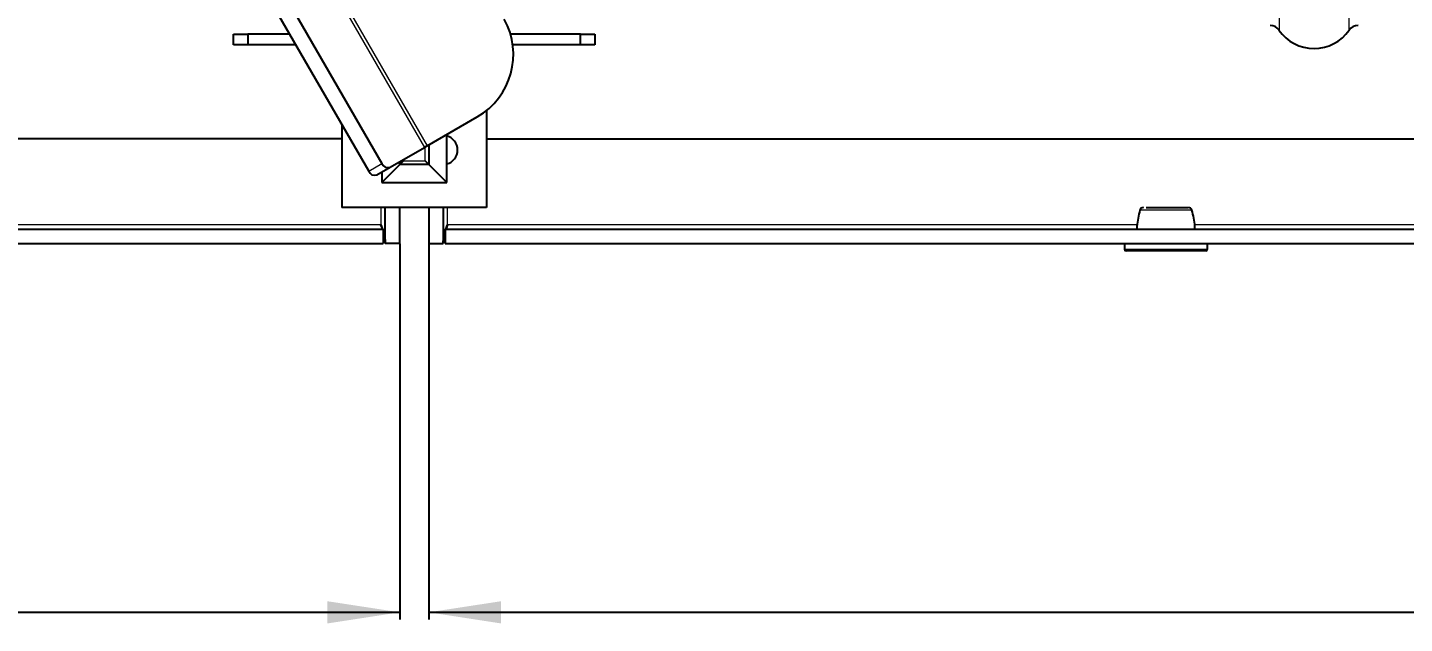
# Model space of a CAD drawing. Header units: millimetres. Extents: x -1161 to 1836, y -465 to 1013.
# Drawn here: x -510.1 to -319.6, y -284.8 to -202.3 of the extents above; entities that cross this region are included whole.
import ezdxf

# ---------------------------------------------------------------- set-up
doc = ezdxf.new("R2010")
doc.units = ezdxf.units.MM
doc.linetypes.add('SLD-Сплошная', pattern=[0])
doc.layers.add('FORMAT', color=7, linetype='SLD-Сплошная')
doc.styles.add('SLDTEXTSTYLE0', font='GOTHICI.TTF', dxfattribs={"width": 0.913})
doc.styles.add('SLDTEXTSTYLE1', font='GOTHIC.TTF', dxfattribs={"width": 0.913})
doc.dimstyles.new('SLDDIMSTYLE0', dxfattribs={"dimtxt": 20, "dimasz": 10, "dimexe": 0, "dimexo": 0.0625, "dimgap": 5, "dimtad": 2, "dimdec": 1, "dimrnd": 1e-09, "dimzin": 12, "dimdsep": 46, "dimtxsty": 'SLDTEXTSTYLE0', "dimsah": 1, "dimcen": 0.09, "dimadec": 0, "dimazin": 3, "dimtfac": 1, "dimtofl": 0, "dimtmove": 0, "dimatfit": 3, "dimfxl": 0, "dimfrac": 2, "dimtolj": 1, "dimtzin": 12, "dimarcsym": 0})

# ---------------------------------------------------------------- blocks, each defined once
blk = doc.blocks.new('_D_7')
at = {"layer": 'FORMAT'}
for p, q in [((-1053.6, -232.23), (-1053.6, -284.22)), ((-458.6, -232.23), (-458.6, -284.22)), ((-1053.6, -283.22), (-458.6, -283.22))]:
    blk.add_line(p, q, dxfattribs=at)
for points in [[(-1053.6, -283.22), (-1043.6, -284.76), (-1043.6, -281.69)], [(-458.6, -283.22), (-468.6, -281.69), (-468.6, -284.76)]]:
    blk.add_solid(points, dxfattribs=at)
at = {"layer": 'FORMAT', "insert": (-778.26, -257.68), "char_height": 20, "attachment_point": 1, "style": 'SLDTEXTSTYLE1'}
blk.add_mtext('595', dxfattribs=at)
blk = doc.blocks.new('_D_8')
at = {"layer": 'FORMAT'}
for p, q in [((-454.6, -232.23), (-454.6, -284.22)), ((140.4, -232.23), (140.4, -284.22)), ((-454.6, -283.22), (140.4, -283.22))]:
    blk.add_line(p, q, dxfattribs=at)
for points in [[(-454.6, -283.22), (-444.6, -284.76), (-444.6, -281.69)], [(140.4, -283.22), (130.4, -281.69), (130.4, -284.76)]]:
    blk.add_solid(points, dxfattribs=at)
at = {"layer": 'FORMAT', "insert": (-179.26, -257.68), "char_height": 20, "attachment_point": 1, "style": 'SLDTEXTSTYLE1'}
blk.add_mtext('595', dxfattribs=at)

msp = doc.modelspace()

# ---------------------------------------------------------------- linework, layer by layer
at = {"color": 7, "linetype": 'SLD-Сплошная', "lineweight": 18}
for p, q in [((-471.66, -190.38), (-455.19, -218.91)), ((-471.34, -190.07), (-454.82, -218.69)), ((-336.95, -197.71), (-336.95, -202.67)), ((-327.24, -202.67), (-327.24, -197.71)), ((-455.09, -220.77), (-455.09, -218.85)), ((-458.1, -220.59), (-458.1, -220.77)), ((-458.1, -220.77), (-455.09, -220.77)), ((-462.9, -222.2), (-461.06, -221.14)), ((-461.2, -227.22), (-461.2, -229.62)), ((-452, -229.62), (-452, -227.22)), ((-461.2, -229.62), (-556.63, -229.62)), ((-356.57, -229.62), (-452, -229.62)), ((34.43, -229.62), (-348.63, -229.62)), ((-358.35, -232.97), (-346.85, -232.97))]:
    msp.add_line(p, q, dxfattribs=at)
at = {"color": 7, "linetype": 'SLD-Сплошная', "lineweight": 25}
for p, q in [((-477.04, -197.72), (-462.9, -222.2)), ((-475.2, -196.66), (-461.06, -221.14)), ((-481.6, -204.72), (-481.6, -203.22)), ((-481.6, -203.22), (-479.6, -203.22)), ((-479.6, -203.22), (-479.6, -204.72)), ((-473.86, -203.22), (-479.6, -203.22)), ((-433.6, -203.22), (-443.28, -203.22)), ((-433.6, -204.72), (-433.6, -203.22)), ((-433.6, -203.22), (-431.6, -203.22)), ((-431.6, -203.22), (-431.6, -204.72)), ((-479.6, -204.72), (-481.6, -204.72)), ((-472.99, -204.72), (-479.6, -204.72)), ((-433.6, -204.72), (-442.96, -204.72)), ((-431.6, -204.72), (-433.6, -204.72)), ((-454.82, -218.69), (-447.88, -214.69)), ((-446.6, -213.81), (-446.6, -227.22)), ((-466.6, -215.8), (-466.6, -227.22)), ((-452.1, -217.33), (-452.1, -217.12)), ((-466.6, -217.72), (-999.6, -217.72)), ((-459.95, -221.66), (-455.19, -218.91)), ((-454.82, -218.69), (-455.19, -218.91)), ((-454.59, -218.56), (-454.59, -221.27)), ((-452.1, -221.2), (-452.1, -217.33)), ((-446.6, -217.72), (86.4, -217.72)), ((-458.6, -221.27), (-458.1, -220.77)), ((-458.6, -221.27), (-458.6, -220.88)), ((-454.59, -221.27), (-455.09, -220.77)), ((-461.79, -222.72), (-459.95, -221.66)), ((-458.6, -221.27), (-461.1, -223.76)), ((-461.1, -222.32), (-461.1, -223.76)), ((-454.59, -221.27), (-458.6, -221.27)), ((-454.59, -221.27), (-452.1, -223.76)), ((-452.1, -223.76), (-452.1, -221.2)), ((-461.1, -223.76), (-452.1, -223.76)), ((-446.6, -227.22), (-466.6, -227.22)), ((-460.6, -232.22), (-460.6, -227.22)), ((-458.6, -232.22), (-458.6, -227.22)), ((-454.6, -227.22), (-454.6, -232.22)), ((-452.6, -227.22), (-452.6, -232.22)), ((-1051.3, -230.22), (-460.9, -230.22)), ((-461.2, -229.62), (-461, -230.22)), ((-460.9, -230.22), (-460.9, -232.22)), ((-452.3, -230.22), (138.1, -230.22)), ((-452.3, -230.22), (-452.3, -232.22)), ((-452.21, -230.22), (-452, -229.62)), ((-1051.3, -232.22), (-460.9, -232.22)), ((-458.6, -232.22), (-460.6, -232.22)), ((-454.6, -232.22), (-452.6, -232.22)), ((-452.3, -232.22), (138.1, -232.22)), ((-358.35, -232.22), (-358.35, -232.97)), ((-346.85, -232.97), (-346.85, -232.22)), ((-347.1, -233.22), (-358.1, -233.22))]:
    msp.add_line(p, q, dxfattribs=at)
for centre, radius, start, end in [((-452.88, -206.03), 10, 300, 29.0469), ((-338.19, -203.52), 1.5, 34.5604, 90), ((-332.1, -199.33), 5.9, 214.5604, 325.4396), ((-326.01, -203.52), 1.5, 90, 145.4396), ((-452.6, -219.26), 2, 284.4775, 75.5225), ((-462.07, -221.87), 0.893, 201.9505, 288.5782), ((-460.23, -220.81), 0.893, 201.9505, 288.5782), ((-355.71, -227.72), 0.5, 89.954, 164.439), ((-349.49, -227.72), 0.5, 15.4585, 90.0363), ((-358.1, -232.97), 0.25, 180, 270), ((-347.1, -232.97), 0.25, 270, 0)]:
    msp.add_arc(centre, radius, start, end, dxfattribs=at)
for points, knots in [([(-356.19, -227.57), (-356.38, -228.32), (-356.6, -229.18), (-356.62, -230.09), (-356.62, -230.22)], [0, 0, 0, 0, 0.8581505, 1, 1, 1, 1]), ([(-355.32, -227.22), (-355.3, -227.22), (-355.15, -227.22), (-354.76, -227.22), (-354.39, -227.22), (-354.3, -227.22)], [0, 0, 0, 0, 0.123758, 0.79187, 1, 1, 1, 1]), ([(-354.3, -227.22), (-354.09, -227.22), (-353.57, -227.22), (-352.62, -227.22), (-351.57, -227.22), (-350.63, -227.22), (-349.93, -227.22), (-349.53, -227.22), (-349.52, -227.22), (-349.52, -227.22)], [0, 0, 0, 0, 0.108367, 0.265258, 0.422397, 0.579415, 0.736196, 0.892852, 1, 1, 1, 1]), ([(-348.58, -230.22), (-348.58, -230.09), (-348.6, -229.18), (-348.82, -228.32), (-349.01, -227.57)], [0, 0, 0, 0, 0.14185, 1, 1, 1, 1]), ([(-460.9, -230.52), (-460.87, -230.6), (-460.76, -230.92), (-460.64, -231.49), (-460.61, -231.98), (-460.6, -232.22)], [0, 0, 0, 0, 0.1417423, 0.5662026, 1, 1, 1, 1]), ([(-452.6, -232.22), (-452.57, -231.85), (-452.54, -231.27), (-452.36, -230.7), (-452.3, -230.51)], [0, 0, 0, 0, 0.662931, 1, 1, 1, 1])]:
    msp.add_open_spline(points, degree=3, knots=knots, dxfattribs=at)
at = {"color": 7, "linetype": 'SLD-Сплошная', "lineweight": 18}
for points, knots in [([(-354.56, -227.6), (-354.67, -227.6), (-355.1, -227.6), (-355.45, -227.6), (-355.87, -227.6), (-356.16, -227.6), (-356.15, -227.6), (-356.15, -227.6)], [0, 0, 0, 0, 0.1055142, 0.4435664, 0.4445414, 0.7835682, 1, 1, 1, 1]), ([(-349.05, -227.6), (-349.05, -227.6), (-349.05, -227.6), (-349.51, -227.6), (-350.33, -227.6), (-351.41, -227.6), (-352.63, -227.6), (-353.72, -227.6), (-354.32, -227.6), (-354.56, -227.6)], [0, 0, 0, 0, 0.1061644, 0.2630242, 0.4199943, 0.5771842, 0.7344672, 0.8914859, 1, 1, 1, 1])]:
    msp.add_open_spline(points, degree=3, knots=knots, dxfattribs=at)
at = {"color": 7, "linetype": 'SLD-Сплошная', "lineweight": 25}
for points in [[(-460.9, -230.22), (-460.92, -230.22), (-460.97, -230.2), (-461.05, -230.06), (-461.12, -229.86), (-461.17, -229.7), (-461.2, -229.62)], [(-452, -229.62), (-452.02, -229.7), (-452.07, -229.86), (-452.15, -230.06), (-452.22, -230.2), (-452.27, -230.22), (-452.3, -230.22)]]:
    msp.add_open_spline(points, degree=3, dxfattribs=at)

# ---------------------------------------------------------------- dimensions: what is measured, and where the dimension line sits
at = {"layer": 'FORMAT'}
for base, p1, p2, picture, middle in [((-458.6, -283.22), (-1053.6, -232.22), (-458.6, -232.22), '_D_7', (-756.1, -283.22)), ((140.4, -283.22), (-454.6, -232.22), (140.4, -232.22), '_D_8', (-157.1, -283.22))]:
    dim = msp.add_linear_dim(base=base, p1=p1, p2=p2, dimstyle='SLDDIMSTYLE0', dxfattribs=at)
    dim.commit()
    dim.dimension.update_dxf_attribs({"geometry": picture, "text_midpoint": middle, "dimtype": 160})

doc.saveas('drawing.dxf')
